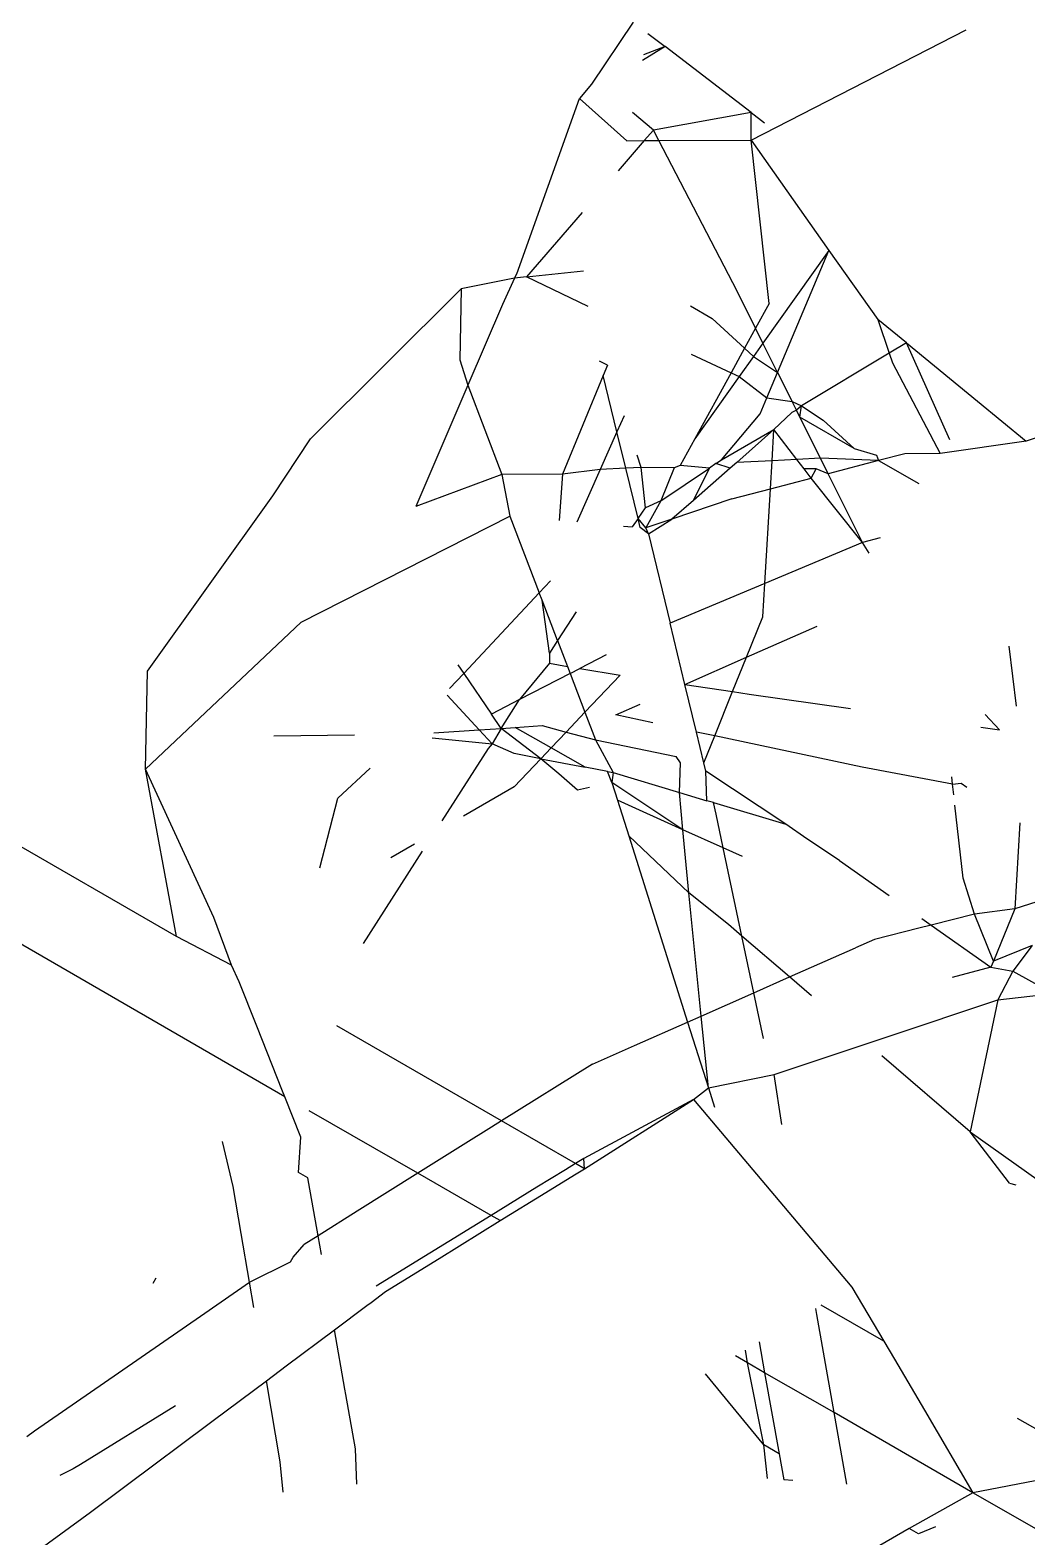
# Model space of a CAD drawing. Header units: inches. Extents: x 3324238 to 135265466, y -1036581 to 20094598.
# Drawn here: x 3354731.7715 to 3354731.9731, y -519084.984 to -519084.679 of the extents above; entities that cross this region are included whole.
import ezdxf

# ---------------------------------------------------------------- set-up
doc = ezdxf.new("R2010")
doc.units = ezdxf.units.IN
doc.header["$MEASUREMENT"] = 0
doc.layers.add('FURNITURE', color=32, linetype='Continuous', lineweight=13)

msp = doc.modelspace()

# ---------------------------------------------------------------- linework, layer by layer
for p, q in [((3354731.82302, -519084.89492, 0.00267), (3354729.29934, -519083.43558, 0.00267)), ((3354731.80113, -519084.86249, 0.00267), (3354729.35817, -519083.4513, 0.00267)), ((3354731.89346, -519084.67741, 0.00267), (3354731.88508, -519084.68996, 0.00267)), ((3354731.89642, -519084.67974, 0.00267), (3354731.89995, -519084.68239, 0.00267)), ((3354731.91734, -519084.70129, 0.00267), (3354731.96082, -519084.67897, 0.00267)), ((3354731.89995, -519084.68239, 0.00267), (3354731.89537, -519084.68517, 0.00267)), ((3354731.89995, -519084.68239, 0.00267), (3354731.89559, -519084.68404, 0.00267)), ((3354731.91733, -519084.69572, 0.00267), (3354731.89995, -519084.68239, 0.00267)), ((3354731.88508, -519084.68996, 0.00267), (3354731.88263, -519084.6929, 0.00267)), ((3354731.86994, -519084.72834, 0.00267), (3354731.88263, -519084.6929, 0.00267)), ((3354731.88263, -519084.6929, 0.00267), (3354731.89223, -519084.70142, 0.00267)), ((3354731.89757, -519084.69929, 0.00267), (3354731.89333, -519084.69571, 0.00267)), ((3354731.91733, -519084.69572, 0.00267), (3354731.89757, -519084.69929, 0.00267)), ((3354731.91733, -519084.69572, 0.00267), (3354731.92002, -519084.69784, 0.00267)), ((3354731.91734, -519084.70129, 0.00267), (3354731.91733, -519084.69572, 0.00267)), ((3354731.89757, -519084.69929, 0.00267), (3354731.89574, -519084.7014, 0.00267)), ((3354731.89866, -519084.70139, 0.00267), (3354731.89757, -519084.69929, 0.00267)), ((3354731.89574, -519084.7014, 0.00267), (3354731.89046, -519084.70751, 0.00267)), ((3354731.89223, -519084.70142, 0.00267), (3354731.89574, -519084.7014, 0.00267)), ((3354731.89574, -519084.7014, 0.00267), (3354731.89866, -519084.70139, 0.00267)), ((3354731.89866, -519084.70139, 0.00267), (3354731.91734, -519084.70129, 0.00267)), ((3354731.91449, -519084.73188, 0.00267), (3354731.89866, -519084.70139, 0.00267)), ((3354731.91734, -519084.70129, 0.00267), (3354731.93309, -519084.72362, 0.00267)), ((3354731.92097, -519084.73439, 0.00267), (3354731.91734, -519084.70129, 0.00267)), ((3354731.88316, -519084.71595, 0.00267), (3354731.87188, -519084.72899, 0.00267)), ((3354731.93309, -519084.72362, 0.00267), (3354731.91973, -519084.74239, 0.00267)), ((3354731.9227, -519084.74832, 0.00267), (3354731.93309, -519084.72362, 0.00267)), ((3354731.93309, -519084.72362, 0.00267), (3354731.94297, -519084.73762, 0.00267)), ((3354731.86947, -519084.72925, 0.00267), (3354731.86994, -519084.72834, 0.00267)), ((3354731.87188, -519084.72899, 0.00267), (3354731.88343, -519084.72776, 0.00267)), ((3354731.82819, -519084.76178, 0.00267), (3354731.85868, -519084.7314, 0.00267)), ((3354731.85868, -519084.7314, 0.00267), (3354731.85839, -519084.74579, 0.00267)), ((3354731.86947, -519084.72925, 0.00267), (3354731.85868, -519084.7314, 0.00267)), ((3354731.86947, -519084.72925, 0.00267), (3354731.86703, -519084.7346, 0.00267)), ((3354731.87188, -519084.72899, 0.00267), (3354731.86947, -519084.72925, 0.00267)), ((3354731.88437, -519084.73498, 0.00267), (3354731.87188, -519084.72899, 0.00267)), ((3354731.86703, -519084.7346, 0.00267), (3354731.86004, -519084.75092, 0.00267)), ((3354731.91823, -519084.73937, 0.00267), (3354731.91449, -519084.73188, 0.00267)), ((3354731.92097, -519084.73439, 0.00267), (3354731.91823, -519084.73937, 0.00267)), ((3354731.90507, -519084.73482, 0.00267), (3354731.90946, -519084.73741, 0.00267)), ((3354731.90946, -519084.73741, 0.00267), (3354731.91602, -519084.74341, 0.00267)), ((3354731.94297, -519084.73762, 0.00267), (3354731.94529, -519084.74446, 0.00267)), ((3354731.94876, -519084.74237, 0.00267), (3354731.94297, -519084.73762, 0.00267)), ((3354731.91823, -519084.73937, 0.00267), (3354731.91602, -519084.74341, 0.00267)), ((3354731.91973, -519084.74239, 0.00267), (3354731.91823, -519084.73937, 0.00267)), ((3354731.91602, -519084.74341, 0.00267), (3354731.91328, -519084.74841, 0.00267)), ((3354731.91602, -519084.74341, 0.00267), (3354731.91783, -519084.74507, 0.00267)), ((3354731.91973, -519084.74239, 0.00267), (3354731.91783, -519084.74507, 0.00267)), ((3354731.9227, -519084.74832, 0.00267), (3354731.91973, -519084.74239, 0.00267)), ((3354731.94876, -519084.74237, 0.00267), (3354731.94529, -519084.74446, 0.00267)), ((3354731.95756, -519084.76195, 0.00267), (3354731.94876, -519084.74237, 0.00267)), ((3354731.94876, -519084.74237, 0.00267), (3354731.96312, -519084.75413, 0.00267)), ((3354731.85839, -519084.74579, 0.00267), (3354731.86004, -519084.75092, 0.00267)), ((3354731.88827, -519084.74685, 0.00267), (3354731.88669, -519084.74603, 0.00267)), ((3354731.88827, -519084.74685, 0.00267), (3354731.8874, -519084.74896, 0.00267)), ((3354731.90523, -519084.74464, 0.00267), (3354731.91328, -519084.74841, 0.00267)), ((3354731.91783, -519084.74507, 0.00267), (3354731.91491, -519084.74917, 0.00267)), ((3354731.91783, -519084.74507, 0.00267), (3354731.9227, -519084.74832, 0.00267)), ((3354731.94529, -519084.74446, 0.00267), (3354731.92755, -519084.75508, 0.00267)), ((3354731.94529, -519084.74446, 0.00267), (3354731.94594, -519084.7464, 0.00267)), ((3354731.94594, -519084.7464, 0.00267), (3354731.95556, -519084.76476, 0.00267)), ((3354731.8874, -519084.74896, 0.00267), (3354731.87918, -519084.76894, 0.00267)), ((3354731.89019, -519084.76038, 0.00267), (3354731.8874, -519084.74896, 0.00267)), ((3354731.91328, -519084.74841, 0.00267), (3354731.90595, -519084.76176, 0.00267)), ((3354731.91491, -519084.74917, 0.00267), (3354731.90595, -519084.76176, 0.00267)), ((3354731.91328, -519084.74841, 0.00267), (3354731.91491, -519084.74917, 0.00267)), ((3354731.91491, -519084.74917, 0.00267), (3354731.92052, -519084.75349, 0.00267)), ((3354731.92052, -519084.75349, 0.00267), (3354731.9227, -519084.74832, 0.00267)), ((3354731.9227, -519084.74832, 0.00267), (3354731.92562, -519084.75418, 0.00267)), ((3354731.86004, -519084.75092, 0.00267), (3354731.84953, -519084.77543, 0.00267)), ((3354731.86004, -519084.75092, 0.00267), (3354731.86695, -519084.76896, 0.00267)), ((3354731.91918, -519084.75669, 0.00267), (3354731.92052, -519084.75349, 0.00267)), ((3354731.92052, -519084.75349, 0.00267), (3354731.92562, -519084.75418, 0.00267)), ((3354731.92652, -519084.75598, 0.00267), (3354731.92557, -519084.75642, 0.00267)), ((3354731.92562, -519084.75418, 0.00267), (3354731.92755, -519084.75508, 0.00267)), ((3354731.92652, -519084.75598, 0.00267), (3354731.92562, -519084.75418, 0.00267)), ((3354731.92755, -519084.75508, 0.00267), (3354731.92652, -519084.75598, 0.00267)), ((3354731.92721, -519084.75737, 0.00267), (3354731.92652, -519084.75598, 0.00267)), ((3354731.92721, -519084.75737, 0.00267), (3354731.92755, -519084.75508, 0.00267)), ((3354731.92755, -519084.75508, 0.00267), (3354731.93193, -519084.75798, 0.00267)), ((3354731.96312, -519084.75413, 0.00267), (3354731.97299, -519084.76222, 0.00267)), ((3354731.89164, -519084.7571, 0.00267), (3354731.89019, -519084.76038, 0.00267)), ((3354731.91135, -519084.76603, 0.00267), (3354731.91918, -519084.75669, 0.00267)), ((3354731.92557, -519084.75642, 0.00267), (3354731.92196, -519084.75989, 0.00267)), ((3354731.9382, -519084.76373, 0.00267), (3354731.92721, -519084.75737, 0.00267)), ((3354731.93136, -519084.76568, 0.00267), (3354731.92721, -519084.75737, 0.00267)), ((3354731.93193, -519084.75798, 0.00267), (3354731.9382, -519084.76373, 0.00267)), ((3354731.9854, -519084.75803, 0.00267), (3354731.97299, -519084.76222, 0.00267)), ((3354731.82059, -519084.7733, 0.00267), (3354731.82819, -519084.76178, 0.00267)), ((3354731.89019, -519084.76038, 0.00267), (3354731.8868, -519084.76798, 0.00267)), ((3354731.89198, -519084.76773, 0.00267), (3354731.89019, -519084.76038, 0.00267)), ((3354731.90595, -519084.76176, 0.00267), (3354731.90299, -519084.76716, 0.00267)), ((3354731.91135, -519084.76603, 0.00267), (3354731.92196, -519084.75989, 0.00267)), ((3354731.92196, -519084.75989, 0.00267), (3354731.91443, -519084.76657, 0.00267)), ((3354731.92158, -519084.76619, 0.00267), (3354731.92196, -519084.75989, 0.00267)), ((3354731.9266, -519084.76593, 0.00267), (3354731.92196, -519084.75989, 0.00267)), ((3354731.89509, -519084.76757, 0.00267), (3354731.89427, -519084.76508, 0.00267)), ((3354731.9382, -519084.76373, 0.00267), (3354731.94267, -519084.7651, 0.00267)), ((3354731.94267, -519084.7651, 0.00267), (3354731.94313, -519084.76618, 0.00267)), ((3354731.94845, -519084.7648, 0.00267), (3354731.94313, -519084.76618, 0.00267)), ((3354731.95556, -519084.76476, 0.00267), (3354731.94845, -519084.7648, 0.00267)), ((3354731.97299, -519084.76222, 0.00267), (3354731.95556, -519084.76476, 0.00267)), ((3354731.8868, -519084.76798, 0.00267), (3354731.87918, -519084.76894, 0.00267)), ((3354731.8868, -519084.76798, 0.00267), (3354731.88207, -519084.7786, 0.00267)), ((3354731.89198, -519084.76773, 0.00267), (3354731.8868, -519084.76798, 0.00267)), ((3354731.89509, -519084.76757, 0.00267), (3354731.89198, -519084.76773, 0.00267)), ((3354731.89446, -519084.77791, 0.00267), (3354731.89198, -519084.76773, 0.00267)), ((3354731.90178, -519084.76763, 0.00267), (3354731.89509, -519084.76757, 0.00267)), ((3354731.89601, -519084.77574, 0.00267), (3354731.89509, -519084.76757, 0.00267)), ((3354731.90178, -519084.76763, 0.00267), (3354731.89905, -519084.77434, 0.00267)), ((3354731.89905, -519084.77434, 0.00267), (3354731.9089, -519084.76768, 0.00267)), ((3354731.90299, -519084.76716, 0.00267), (3354731.90178, -519084.76763, 0.00267)), ((3354731.9089, -519084.76768, 0.00267), (3354731.90299, -519084.76716, 0.00267)), ((3354731.90566, -519084.77425, 0.00267), (3354731.9089, -519084.76768, 0.00267)), ((3354731.91312, -519084.76772, 0.00267), (3354731.90566, -519084.77425, 0.00267)), ((3354731.91023, -519084.76679, 0.00267), (3354731.9089, -519084.76768, 0.00267)), ((3354731.91023, -519084.76679, 0.00267), (3354731.91135, -519084.76603, 0.00267)), ((3354731.91312, -519084.76772, 0.00267), (3354731.91023, -519084.76679, 0.00267)), ((3354731.91443, -519084.76657, 0.00267), (3354731.91312, -519084.76772, 0.00267)), ((3354731.92158, -519084.76619, 0.00267), (3354731.91443, -519084.76657, 0.00267)), ((3354731.92124, -519084.77186, 0.00267), (3354731.92158, -519084.76619, 0.00267)), ((3354731.9266, -519084.76593, 0.00267), (3354731.92158, -519084.76619, 0.00267)), ((3354731.93136, -519084.76568, 0.00267), (3354731.9266, -519084.76593, 0.00267)), ((3354731.92807, -519084.76783, 0.00267), (3354731.9266, -519084.76593, 0.00267)), ((3354731.92951, -519084.76971, 0.00267), (3354731.92807, -519084.76783, 0.00267)), ((3354731.93048, -519084.76785, 0.00267), (3354731.92807, -519084.76783, 0.00267)), ((3354731.92951, -519084.76971, 0.00267), (3354731.93048, -519084.76785, 0.00267)), ((3354731.93293, -519084.76883, 0.00267), (3354731.93048, -519084.76785, 0.00267)), ((3354731.94313, -519084.76618, 0.00267), (3354731.93136, -519084.76568, 0.00267)), ((3354731.93293, -519084.76883, 0.00267), (3354731.93136, -519084.76568, 0.00267)), ((3354731.94313, -519084.76618, 0.00267), (3354731.93293, -519084.76883, 0.00267)), ((3354731.94313, -519084.76618, 0.00267), (3354731.95127, -519084.77079, 0.00267)), ((3354731.86695, -519084.76896, 0.00267), (3354731.84953, -519084.77543, 0.00267)), ((3354731.87918, -519084.76894, 0.00267), (3354731.86695, -519084.76896, 0.00267)), ((3354731.86695, -519084.76896, 0.00267), (3354731.86856, -519084.77742, 0.00267)), ((3354731.87918, -519084.76894, 0.00267), (3354731.87854, -519084.77829, 0.00267)), ((3354731.92124, -519084.77186, 0.00267), (3354731.92951, -519084.76971, 0.00267)), ((3354731.93988, -519084.78274, 0.00267), (3354731.92951, -519084.76971, 0.00267)), ((3354731.93988, -519084.78274, 0.00267), (3354731.93293, -519084.76883, 0.00267)), ((3354731.79522, -519084.80877, 0.00267), (3354731.82059, -519084.7733, 0.00267)), ((3354731.89905, -519084.77434, 0.00267), (3354731.89601, -519084.77574, 0.00267)), ((3354731.89905, -519084.77434, 0.00267), (3354731.89605, -519084.77981, 0.00267)), ((3354731.91347, -519084.77388, 0.00267), (3354731.9013, -519084.77802, 0.00267)), ((3354731.90566, -519084.77425, 0.00267), (3354731.9013, -519084.77802, 0.00267)), ((3354731.91347, -519084.77388, 0.00267), (3354731.92124, -519084.77186, 0.00267)), ((3354731.92011, -519084.79103, 0.00267), (3354731.92124, -519084.77186, 0.00267)), ((3354731.82633, -519084.79887, 0.00267), (3354731.86856, -519084.77742, 0.00267)), ((3354731.86856, -519084.77742, 0.00267), (3354731.87449, -519084.79294, 0.00267)), ((3354731.89446, -519084.77791, 0.00267), (3354731.89601, -519084.77574, 0.00267)), ((3354731.89153, -519084.77942, 0.00267), (3354731.89328, -519084.77957, 0.00267)), ((3354731.89446, -519084.77791, 0.00267), (3354731.89328, -519084.77957, 0.00267)), ((3354731.8949, -519084.77971, 0.00267), (3354731.89446, -519084.77791, 0.00267)), ((3354731.89605, -519084.77981, 0.00267), (3354731.89446, -519084.77791, 0.00267)), ((3354731.8966, -519084.78096, 0.00267), (3354731.8949, -519084.77971, 0.00267)), ((3354731.9013, -519084.77802, 0.00267), (3354731.89605, -519084.77981, 0.00267)), ((3354731.8966, -519084.78096, 0.00267), (3354731.89605, -519084.77981, 0.00267)), ((3354731.8966, -519084.78096, 0.00267), (3354731.9013, -519084.77802, 0.00267)), ((3354731.8966, -519084.78096, 0.00267), (3354731.90096, -519084.79907, 0.00267)), ((3354731.93988, -519084.78274, 0.00267), (3354731.92011, -519084.79103, 0.00267)), ((3354731.94344, -519084.78179, 0.00267), (3354731.93988, -519084.78274, 0.00267)), ((3354731.94122, -519084.78492, 0.00267), (3354731.93988, -519084.78274, 0.00267)), ((3354731.87449, -519084.79294, 0.00267), (3354731.87676, -519084.79052, 0.00267)), ((3354731.92011, -519084.79103, 0.00267), (3354731.90096, -519084.79907, 0.00267)), ((3354731.9197, -519084.79778, 0.00267), (3354731.92011, -519084.79103, 0.00267)), ((3354731.87449, -519084.79294, 0.00267), (3354731.8592, -519084.80923, 0.00267)), ((3354731.87505, -519084.79439, 0.00267), (3354731.87449, -519084.79294, 0.00267)), ((3354731.87657, -519084.80512, 0.00267), (3354731.87505, -519084.79439, 0.00267)), ((3354731.87819, -519084.8026, 0.00267), (3354731.87505, -519084.79439, 0.00267)), ((3354731.88193, -519084.79675, 0.00267), (3354731.87819, -519084.8026, 0.00267)), ((3354731.91639, -519084.80598, 0.00267), (3354731.9197, -519084.79778, 0.00267)), ((3354731.79487, -519084.82865, 0.00267), (3354731.82633, -519084.79887, 0.00267)), ((3354731.90395, -519084.81147, 0.00267), (3354731.90096, -519084.79907, 0.00267)), ((3354731.91639, -519084.80598, 0.00267), (3354731.93073, -519084.79966, 0.00267)), ((3354731.87819, -519084.8026, 0.00267), (3354731.87657, -519084.80512, 0.00267)), ((3354731.87819, -519084.8026, 0.00267), (3354731.88018, -519084.80781, 0.00267)), ((3354731.96949, -519084.80374, 0.00267), (3354731.97092, -519084.8159, 0.00267)), ((3354731.85801, -519084.8075, 0.00267), (3354731.8592, -519084.80923, 0.00267)), ((3354731.87654, -519084.8072, 0.00267), (3354731.87052, -519084.81455, 0.00267)), ((3354731.87657, -519084.80512, 0.00267), (3354731.87654, -519084.8072, 0.00267)), ((3354731.87654, -519084.8072, 0.00267), (3354731.88018, -519084.80781, 0.00267)), ((3354731.88018, -519084.80781, 0.00267), (3354731.88073, -519084.80926, 0.00267)), ((3354731.88799, -519084.80551, 0.00267), (3354731.88271, -519084.80824, 0.00267)), ((3354731.90395, -519084.81147, 0.00267), (3354731.91639, -519084.80598, 0.00267)), ((3354731.9136, -519084.81291, 0.00267), (3354731.91639, -519084.80598, 0.00267)), ((3354731.79487, -519084.82865, 0.00267), (3354731.79522, -519084.80877, 0.00267)), ((3354731.8592, -519084.80923, 0.00267), (3354731.85632, -519084.8123, 0.00267)), ((3354731.8592, -519084.80923, 0.00267), (3354731.86485, -519084.81748, 0.00267)), ((3354731.88073, -519084.80926, 0.00267), (3354731.87052, -519084.81455, 0.00267)), ((3354731.88073, -519084.80926, 0.00267), (3354731.88271, -519084.80824, 0.00267)), ((3354731.88073, -519084.80926, 0.00267), (3354731.88373, -519084.81711, 0.00267)), ((3354731.88271, -519084.80824, 0.00267), (3354731.89083, -519084.80962, 0.00267)), ((3354731.89083, -519084.80962, 0.00267), (3354731.88373, -519084.81711, 0.00267)), ((3354731.86236, -519084.82066, 0.00267), (3354731.85586, -519084.81362, 0.00267)), ((3354731.90395, -519084.81147, 0.00267), (3354731.9136, -519084.81291, 0.00267)), ((3354731.90626, -519084.8211, 0.00267), (3354731.90395, -519084.81147, 0.00267)), ((3354731.90998, -519084.82188, 0.00267), (3354731.9136, -519084.81291, 0.00267)), ((3354731.9136, -519084.81291, 0.00267), (3354731.91695, -519084.81341, 0.00267)), ((3354731.91695, -519084.81341, 0.00267), (3354731.93746, -519084.81635, 0.00267)), ((3354731.87052, -519084.81455, 0.00267), (3354731.86485, -519084.81748, 0.00267)), ((3354731.86679, -519084.82036, 0.00267), (3354731.87052, -519084.81455, 0.00267)), ((3354731.88373, -519084.81711, 0.00267), (3354731.87994, -519084.82111, 0.00267)), ((3354731.88373, -519084.81711, 0.00267), (3354731.88587, -519084.8227, 0.00267)), ((3354731.88996, -519084.81764, 0.00267), (3354731.89488, -519084.81547, 0.00267)), ((3354731.86679, -519084.82036, 0.00267), (3354731.86485, -519084.81748, 0.00267)), ((3354731.8696, -519084.82017, 0.00267), (3354731.87509, -519084.81981, 0.00267)), ((3354731.87509, -519084.81981, 0.00267), (3354731.87994, -519084.82111, 0.00267)), ((3354731.89748, -519084.81924, 0.00267), (3354731.88996, -519084.81764, 0.00267)), ((3354731.96379, -519084.82011, 0.00267), (3354731.96755, -519084.82064, 0.00267)), ((3354731.96755, -519084.82064, 0.00267), (3354731.96469, -519084.81755, 0.00267)), ((3354731.83714, -519084.82176, 0.00267), (3354731.82077, -519084.82194, 0.00267)), ((3354731.85281, -519084.82229, 0.00267), (3354731.86496, -519084.82347, 0.00267)), ((3354731.85317, -519084.82127, 0.00267), (3354731.86236, -519084.82066, 0.00267)), ((3354731.86236, -519084.82066, 0.00267), (3354731.86679, -519084.82036, 0.00267)), ((3354731.86496, -519084.82347, 0.00267), (3354731.86236, -519084.82066, 0.00267)), ((3354731.86679, -519084.82036, 0.00267), (3354731.86496, -519084.82347, 0.00267)), ((3354731.86679, -519084.82036, 0.00267), (3354731.8696, -519084.82017, 0.00267)), ((3354731.87481, -519084.82651, 0.00267), (3354731.86679, -519084.82036, 0.00267)), ((3354731.87689, -519084.82432, 0.00267), (3354731.8696, -519084.82017, 0.00267)), ((3354731.87994, -519084.82111, 0.00267), (3354731.87689, -519084.82432, 0.00267)), ((3354731.87994, -519084.82111, 0.00267), (3354731.88587, -519084.8227, 0.00267)), ((3354731.88587, -519084.8227, 0.00267), (3354731.90221, -519084.82607, 0.00267)), ((3354731.88587, -519084.8227, 0.00267), (3354731.88943, -519084.82932, 0.00267)), ((3354731.90998, -519084.82188, 0.00267), (3354731.90626, -519084.8211, 0.00267)), ((3354731.90777, -519084.82735, 0.00267), (3354731.90626, -519084.8211, 0.00267)), ((3354731.90777, -519084.82735, 0.00267), (3354731.90998, -519084.82188, 0.00267)), ((3354731.93983, -519084.82821, 0.00267), (3354731.90998, -519084.82188, 0.00267)), ((3354731.86416, -519084.82447, 0.00267), (3354731.85477, -519084.8391, 0.00267)), ((3354731.86496, -519084.82347, 0.00267), (3354731.86416, -519084.82447, 0.00267)), ((3354731.8694, -519084.82547, 0.00267), (3354731.86496, -519084.82347, 0.00267)), ((3354731.87481, -519084.82651, 0.00267), (3354731.8694, -519084.82547, 0.00267)), ((3354731.87689, -519084.82432, 0.00267), (3354731.87481, -519084.82651, 0.00267)), ((3354731.88379, -519084.82824, 0.00267), (3354731.87689, -519084.82432, 0.00267)), ((3354731.90308, -519084.82732, 0.00267), (3354731.90221, -519084.82607, 0.00267)), ((3354731.80113, -519084.86249, 0.00267), (3354731.79487, -519084.82865, 0.00267)), ((3354731.80866, -519084.85866, 0.00267), (3354731.79487, -519084.82865, 0.00267)), ((3354731.83377, -519084.83448, 0.00267), (3354731.84028, -519084.82842, 0.00267)), ((3354731.87481, -519084.82651, 0.00267), (3354731.86941, -519084.8322, 0.00267)), ((3354731.87843, -519084.82955, 0.00267), (3354731.87481, -519084.82651, 0.00267)), ((3354731.87481, -519084.82651, 0.00267), (3354731.88379, -519084.82824, 0.00267)), ((3354731.88832, -519084.82911, 0.00267), (3354731.88379, -519084.82824, 0.00267)), ((3354731.88917, -519084.83132, 0.00267), (3354731.88832, -519084.82911, 0.00267)), ((3354731.88832, -519084.82911, 0.00267), (3354731.88943, -519084.82932, 0.00267)), ((3354731.90287, -519084.83334, 0.00267), (3354731.90308, -519084.82732, 0.00267)), ((3354731.90817, -519084.82903, 0.00267), (3354731.90777, -519084.82735, 0.00267)), ((3354731.92434, -519084.83977, 0.00267), (3354731.90817, -519084.82903, 0.00267)), ((3354731.90839, -519084.835, 0.00267), (3354731.90817, -519084.82903, 0.00267)), ((3354731.95808, -519084.83169, 0.00267), (3354731.93983, -519084.82821, 0.00267)), ((3354731.86941, -519084.8322, 0.00267), (3354731.85917, -519084.83811, 0.00267)), ((3354731.8822, -519084.83289, 0.00267), (3354731.87843, -519084.82955, 0.00267)), ((3354731.88463, -519084.83234, 0.00267), (3354731.8822, -519084.83289, 0.00267)), ((3354731.88943, -519084.82932, 0.00267), (3354731.88917, -519084.83132, 0.00267)), ((3354731.88917, -519084.83132, 0.00267), (3354731.8903, -519084.8349, 0.00267)), ((3354731.90355, -519084.84087, 0.00267), (3354731.88917, -519084.83132, 0.00267)), ((3354731.88943, -519084.82932, 0.00267), (3354731.90287, -519084.83334, 0.00267)), ((3354731.95808, -519084.83169, 0.00267), (3354731.95791, -519084.83017, 0.00267)), ((3354731.95808, -519084.83169, 0.00267), (3354731.95984, -519084.83148, 0.00267)), ((3354731.95832, -519084.83385, 0.00267), (3354731.95808, -519084.83169, 0.00267)), ((3354731.95984, -519084.83148, 0.00267), (3354731.96098, -519084.83225, 0.00267)), ((3354731.83011, -519084.8486, 0.00267), (3354731.83377, -519084.83448, 0.00267)), ((3354731.90355, -519084.84087, 0.00267), (3354731.8903, -519084.8349, 0.00267)), ((3354731.8903, -519084.8349, 0.00267), (3354731.89259, -519084.84213, 0.00267)), ((3354731.90287, -519084.83334, 0.00267), (3354731.90839, -519084.835, 0.00267)), ((3354731.90355, -519084.84087, 0.00267), (3354731.90287, -519084.83334, 0.00267)), ((3354731.90971, -519084.83539, 0.00267), (3354731.90839, -519084.835, 0.00267)), ((3354731.90971, -519084.83539, 0.00267), (3354731.92434, -519084.83977, 0.00267)), ((3354731.91026, -519084.83771, 0.00267), (3354731.90971, -519084.83539, 0.00267)), ((3354731.91171, -519084.84455, 0.00267), (3354731.91026, -519084.83771, 0.00267)), ((3354731.9602, -519084.85067, 0.00267), (3354731.95855, -519084.8359, 0.00267)), ((3354731.91171, -519084.84455, 0.00267), (3354731.90355, -519084.84087, 0.00267)), ((3354731.90471, -519084.85368, 0.00267), (3354731.90355, -519084.84087, 0.00267)), ((3354731.92863, -519084.84273, 0.00267), (3354731.92434, -519084.83977, 0.00267)), ((3354731.97172, -519084.83951, 0.00267), (3354731.97068, -519084.85687, 0.00267)), ((3354731.84927, -519084.84382, 0.00267), (3354731.84444, -519084.8466, 0.00267)), ((3354731.90471, -519084.85368, 0.00267), (3354731.89259, -519084.84213, 0.00267)), ((3354731.89259, -519084.84213, 0.00267), (3354731.9045, -519084.8798, 0.00267)), ((3354731.91548, -519084.8624, 0.00267), (3354731.91171, -519084.84455, 0.00267)), ((3354731.91563, -519084.84632, 0.00267), (3354731.91171, -519084.84455, 0.00267)), ((3354731.93519, -519084.84713, 0.00267), (3354731.92863, -519084.84273, 0.00267)), ((3354731.85083, -519084.84524, 0.00267), (3354731.83887, -519084.86388, 0.00267)), ((3354731.93519, -519084.84713, 0.00267), (3354731.94526, -519084.8542, 0.00267)), ((3354731.90724, -519084.87859, 0.00267), (3354731.90471, -519084.85368, 0.00267)), ((3354731.91276, -519084.86007, 0.00267), (3354731.90471, -519084.85368, 0.00267)), ((3354731.9625, -519084.858, 0.00267), (3354731.9602, -519084.85067, 0.00267)), ((3354731.98387, -519084.85263, 0.00267), (3354731.97068, -519084.85687, 0.00267)), ((3354731.81226, -519084.86828, 0.00267), (3354731.80866, -519084.85866, 0.00267)), ((3354731.95186, -519084.85884, 0.00267), (3354731.95379, -519084.86019, 0.00267)), ((3354731.9625, -519084.858, 0.00267), (3354731.95379, -519084.86019, 0.00267)), ((3354731.97068, -519084.85687, 0.00267), (3354731.9625, -519084.858, 0.00267)), ((3354731.96634, -519084.86745, 0.00267), (3354731.9625, -519084.858, 0.00267)), ((3354731.97068, -519084.85687, 0.00267), (3354731.96634, -519084.86745, 0.00267)), ((3354731.81226, -519084.86828, 0.00267), (3354731.80113, -519084.86249, 0.00267)), ((3354731.91548, -519084.8624, 0.00267), (3354731.91276, -519084.86007, 0.00267)), ((3354731.92513, -519084.87068, 0.00267), (3354731.91548, -519084.8624, 0.00267)), ((3354731.91791, -519084.87387, 0.00267), (3354731.91548, -519084.8624, 0.00267)), ((3354731.95129, -519084.86082, 0.00267), (3354731.94233, -519084.86307, 0.00267)), ((3354731.95379, -519084.86019, 0.00267), (3354731.95129, -519084.86082, 0.00267)), ((3354731.95379, -519084.86019, 0.00267), (3354731.96585, -519084.86867, 0.00267)), ((3354731.92513, -519084.87068, 0.00267), (3354731.93848, -519084.86478, 0.00267)), ((3354731.94233, -519084.86307, 0.00267), (3354731.93848, -519084.86478, 0.00267)), ((3354731.97418, -519084.8643, 0.00267), (3354731.96634, -519084.86745, 0.00267)), ((3354731.97418, -519084.8643, 0.00267), (3354731.97025, -519084.86948, 0.00267)), ((3354731.81381, -519084.87166, 0.00267), (3354731.81226, -519084.86828, 0.00267)), ((3354731.96585, -519084.86867, 0.00267), (3354731.95804, -519084.87079, 0.00267)), ((3354731.96634, -519084.86745, 0.00267), (3354731.96585, -519084.86867, 0.00267)), ((3354731.96585, -519084.86867, 0.00267), (3354731.97025, -519084.86948, 0.00267)), ((3354731.81735, -519084.88061, 0.00267), (3354731.81381, -519084.87166, 0.00267)), ((3354731.91791, -519084.87387, 0.00267), (3354731.92513, -519084.87068, 0.00267)), ((3354731.92957, -519084.87448, 0.00267), (3354731.92513, -519084.87068, 0.00267)), ((3354731.97025, -519084.86948, 0.00267), (3354731.96724, -519084.87532, 0.00267)), ((3354731.97025, -519084.86948, 0.00267), (3354731.97841, -519084.87402, 0.00267)), ((3354731.90724, -519084.87859, 0.00267), (3354731.91791, -519084.87387, 0.00267)), ((3354731.91987, -519084.88316, 0.00267), (3354731.91791, -519084.87387, 0.00267)), ((3354731.96724, -519084.87532, 0.00267), (3354731.97841, -519084.87402, 0.00267)), ((3354731.94488, -519084.88279, 0.00267), (3354731.96724, -519084.87532, 0.00267)), ((3354731.96724, -519084.87532, 0.00267), (3354731.96167, -519084.90201, 0.00267)), ((3354731.82257, -519084.8938, 0.00267), (3354731.81735, -519084.88061, 0.00267)), ((3354731.86688, -519084.8998, 0.00267), (3354731.83351, -519084.88055, 0.00267)), ((3354731.89376, -519084.88455, 0.00267), (3354731.9045, -519084.8798, 0.00267)), ((3354731.9045, -519084.8798, 0.00267), (3354731.90724, -519084.87859, 0.00267)), ((3354731.9045, -519084.8798, 0.00267), (3354731.90872, -519084.89314, 0.00267)), ((3354731.90872, -519084.89314, 0.00267), (3354731.90724, -519084.87859, 0.00267)), ((3354731.92203, -519084.89042, 0.00267), (3354731.94488, -519084.88279, 0.00267)), ((3354731.88524, -519084.88831, 0.00267), (3354731.89376, -519084.88455, 0.00267)), ((3354731.96167, -519084.90201, 0.00267), (3354731.94376, -519084.88665, 0.00267)), ((3354731.88524, -519084.88831, 0.00267), (3354731.86688, -519084.8998, 0.00267)), ((3354731.90567, -519084.89546, 0.00267), (3354731.90872, -519084.89314, 0.00267)), ((3354731.90872, -519084.89314, 0.00267), (3354731.92203, -519084.89042, 0.00267)), ((3354731.90872, -519084.89314, 0.00267), (3354731.90994, -519084.897, 0.00267)), ((3354731.92354, -519084.90051, 0.00267), (3354731.92203, -519084.89042, 0.00267)), ((3354731.82302, -519084.89492, 0.00267), (3354731.82257, -519084.8938, 0.00267)), ((3354731.82625, -519084.90309, 0.00267), (3354731.82302, -519084.89492, 0.00267)), ((3354731.90567, -519084.89546, 0.00267), (3354731.88347, -519084.90743, 0.00267)), ((3354731.88365, -519084.90948, 0.00267), (3354731.90567, -519084.89546, 0.00267)), ((3354731.90567, -519084.89546, 0.00267), (3354731.93773, -519084.93343, 0.00267)), ((3354731.84994, -519084.91041, 0.00267), (3354731.82796, -519084.89777, 0.00267)), ((3354731.86484, -519084.90108, 0.00267), (3354731.85912, -519084.90466, 0.00267)), ((3354731.86688, -519084.8998, 0.00267), (3354731.86484, -519084.90108, 0.00267)), ((3354731.88184, -519084.90844, 0.00267), (3354731.86688, -519084.8998, 0.00267)), ((3354731.96167, -519084.90201, 0.00267), (3354731.97992, -519084.91506, 0.00267)), ((3354731.96963, -519084.9124, 0.00267), (3354731.96167, -519084.90201, 0.00267)), ((3354731.8126, -519084.91306, 0.00267), (3354731.8104, -519084.90397, 0.00267)), ((3354731.82579, -519084.91025, 0.00267), (3354731.82625, -519084.90309, 0.00267)), ((3354731.85912, -519084.90466, 0.00267), (3354731.84994, -519084.91041, 0.00267)), ((3354731.88184, -519084.90844, 0.00267), (3354731.87979, -519084.9097, 0.00267)), ((3354731.88347, -519084.90743, 0.00267), (3354731.88184, -519084.90844, 0.00267)), ((3354731.88365, -519084.90948, 0.00267), (3354731.88184, -519084.90844, 0.00267)), ((3354731.88365, -519084.90948, 0.00267), (3354731.88347, -519084.90743, 0.00267)), ((3354731.8277, -519084.91135, 0.00267), (3354731.82579, -519084.91025, 0.00267)), ((3354731.8279, -519084.91251, 0.00267), (3354731.8277, -519084.91135, 0.00267)), ((3354731.84994, -519084.91041, 0.00267), (3354731.83764, -519084.91811, 0.00267)), ((3354731.86477, -519084.91895, 0.00267), (3354731.84994, -519084.91041, 0.00267)), ((3354731.87979, -519084.9097, 0.00267), (3354731.87403, -519084.91325, 0.00267)), ((3354731.87585, -519084.91429, 0.00267), (3354731.8816, -519084.91074, 0.00267)), ((3354731.8816, -519084.91074, 0.00267), (3354731.88365, -519084.90948, 0.00267)), ((3354731.81422, -519084.92259, 0.00267), (3354731.8126, -519084.91306, 0.00267)), ((3354731.82975, -519084.92306, 0.00267), (3354731.8279, -519084.91251, 0.00267)), ((3354731.87403, -519084.91325, 0.00267), (3354731.86477, -519084.91895, 0.00267)), ((3354731.86661, -519084.92, 0.00267), (3354731.87585, -519084.91429, 0.00267)), ((3354731.96963, -519084.9124, 0.00267), (3354731.97086, -519084.91272, 0.00267)), ((3354731.83764, -519084.91811, 0.00267), (3354731.82975, -519084.92306, 0.00267)), ((3354731.86477, -519084.91895, 0.00267), (3354731.85237, -519084.92658, 0.00267)), ((3354731.85423, -519084.92765, 0.00267), (3354731.86661, -519084.92, 0.00267)), ((3354731.86661, -519084.92, 0.00267), (3354731.86477, -519084.91895, 0.00267)), ((3354731.8159, -519084.93246, 0.00267), (3354731.81422, -519084.92259, 0.00267)), ((3354731.82975, -519084.92306, 0.00267), (3354731.82692, -519084.92482, 0.00267)), ((3354731.83041, -519084.92684, 0.00267), (3354731.82975, -519084.92306, 0.00267)), ((3354731.8247, -519084.92742, 0.00267), (3354731.82692, -519084.92482, 0.00267)), ((3354731.85237, -519084.92658, 0.00267), (3354731.84152, -519084.93326, 0.00267)), ((3354731.8159, -519084.93246, 0.00267), (3354731.82416, -519084.9283, 0.00267)), ((3354731.82416, -519084.9283, 0.00267), (3354731.8247, -519084.92742, 0.00267)), ((3354731.8434, -519084.93434, 0.00267), (3354731.85423, -519084.92765, 0.00267)), ((3354731.7969, -519084.93167, 0.00267), (3354731.7963, -519084.93271, 0.00267)), ((3354731.80681, -519084.93874, 0.00267), (3354731.8159, -519084.93246, 0.00267)), ((3354731.81676, -519084.93757, 0.00267), (3354731.8159, -519084.93246, 0.00267)), ((3354731.84047, -519084.93653, 0.00267), (3354731.8434, -519084.93434, 0.00267)), ((3354731.93773, -519084.93343, 0.00267), (3354731.94419, -519084.94441, 0.00267)), ((3354731.78936, -519084.95082, 0.00267), (3354731.80681, -519084.93874, 0.00267)), ((3354731.83308, -519084.94207, 0.00267), (3354731.83961, -519084.93718, 0.00267)), ((3354731.83961, -519084.93718, 0.00267), (3354731.84047, -519084.93653, 0.00267)), ((3354731.93063, -519084.939, 0.00267), (3354731.93041, -519084.93776, 0.00267)), ((3354731.93197, -519084.94661, 0.00267), (3354731.93063, -519084.939, 0.00267)), ((3354731.94419, -519084.94441, 0.00267), (3354731.93152, -519084.9371, 0.00267)), ((3354731.82331, -519084.94938, 0.00267), (3354731.83308, -519084.94207, 0.00267)), ((3354731.83519, -519084.95413, 0.00267), (3354731.83308, -519084.94207, 0.00267)), ((3354731.91896, -519084.94454, 0.00267), (3354731.92008, -519084.95077, 0.00267)), ((3354731.94419, -519084.94441, 0.00267), (3354731.94633, -519084.94805, 0.00267)), ((3354731.91664, -519084.94879, 0.00267), (3354731.91418, -519084.94737, 0.00267)), ((3354731.91664, -519084.94879, 0.00267), (3354731.9162, -519084.94618, 0.00267)), ((3354731.93413, -519084.95885, 0.00267), (3354731.93197, -519084.94661, 0.00267)), ((3354731.94633, -519084.94805, 0.00267), (3354731.95239, -519084.95837, 0.00267)), ((3354731.77242, -519084.96255, 0.00267), (3354731.78936, -519084.95082, 0.00267)), ((3354731.81929, -519084.95239, 0.00267), (3354731.82331, -519084.94938, 0.00267)), ((3354731.91989, -519084.96539, 0.00267), (3354731.90809, -519084.95098, 0.00267)), ((3354731.92008, -519084.95077, 0.00267), (3354731.91664, -519084.94879, 0.00267)), ((3354731.91989, -519084.96539, 0.00267), (3354731.91664, -519084.94879, 0.00267)), ((3354731.92008, -519084.95077, 0.00267), (3354731.92304, -519084.96721, 0.00267)), ((3354731.93413, -519084.95885, 0.00267), (3354731.92008, -519084.95077, 0.00267)), ((3354731.80851, -519084.96046, 0.00267), (3354731.81929, -519084.95239, 0.00267)), ((3354731.82207, -519084.96879, 0.00267), (3354731.81929, -519084.95239, 0.00267)), ((3354731.83537, -519084.95515, 0.00267), (3354731.83519, -519084.95413, 0.00267)), ((3354731.83731, -519084.96619, 0.00267), (3354731.83537, -519084.95515, 0.00267)), ((3354731.80091, -519084.95745, 0.00267), (3354731.78167, -519084.96935, 0.00267)), ((3354731.93668, -519084.97332, 0.00267), (3354731.93413, -519084.95885, 0.00267)), ((3354731.96222, -519084.9751, 0.00267), (3354731.93413, -519084.95885, 0.00267)), ((3354731.95239, -519084.95837, 0.00267), (3354731.96222, -519084.9751, 0.00267)), ((3354731.97588, -519084.96264, 0.00267), (3354731.97124, -519084.96002, 0.00267)), ((3354731.77082, -519084.96365, 0.00267), (3354731.77242, -519084.96255, 0.00267)), ((3354731.79121, -519084.97341, 0.00267), (3354731.80748, -519084.96123, 0.00267)), ((3354731.80748, -519084.96123, 0.00267), (3354731.80851, -519084.96046, 0.00267)), ((3354731.8376, -519084.97336, 0.00267), (3354731.83731, -519084.96619, 0.00267)), ((3354731.92304, -519084.96721, 0.00267), (3354731.91989, -519084.96539, 0.00267)), ((3354731.92064, -519084.97221, 0.00267), (3354731.91989, -519084.96539, 0.00267)), ((3354731.78167, -519084.96935, 0.00267), (3354731.78024, -519084.97023, 0.00267)), ((3354731.8227, -519084.97492, 0.00267), (3354731.82207, -519084.96879, 0.00267)), ((3354731.92304, -519084.96721, 0.00267), (3354731.92398, -519084.97244, 0.00267)), ((3354731.78024, -519084.97023, 0.00267), (3354731.77748, -519084.97158, 0.00267)), ((3354731.92575, -519084.97256, 0.00267), (3354731.92398, -519084.97244, 0.00267)), ((3354731.97658, -519084.9723, 0.00267), (3354731.96222, -519084.9751, 0.00267)), ((3354731.78373, -519084.97901, 0.00267), (3354731.79014, -519084.97421, 0.00267)), ((3354731.79014, -519084.97421, 0.00267), (3354731.79121, -519084.97341, 0.00267)), ((3354731.96222, -519084.9751, 0.00267), (3354731.94933, -519084.98232, 0.00267)), ((3354731.98585, -519084.98861, 0.00267), (3354731.96222, -519084.9751, 0.00267)), ((3354731.77344, -519084.9865, 0.00267), (3354731.78373, -519084.97901, 0.00267)), ((3354731.94933, -519084.98232, 0.00267), (3354731.93872, -519084.98842, 0.00267)), ((3354731.95118, -519084.98338, 0.00267), (3354731.94933, -519084.98232, 0.00267)), ((3354731.95461, -519084.98199, 0.00267), (3354731.95118, -519084.98338, 0.00267))]:
    msp.add_line(p, q)
at = {"layer": 'FURNITURE', "lineweight": 30}
msp.add_arc((3354732.75313, -519086.61744, 0.00267), 12.0161, 2.966283, 177.033717, dxfattribs=at)

doc.saveas('drawing.dxf')
